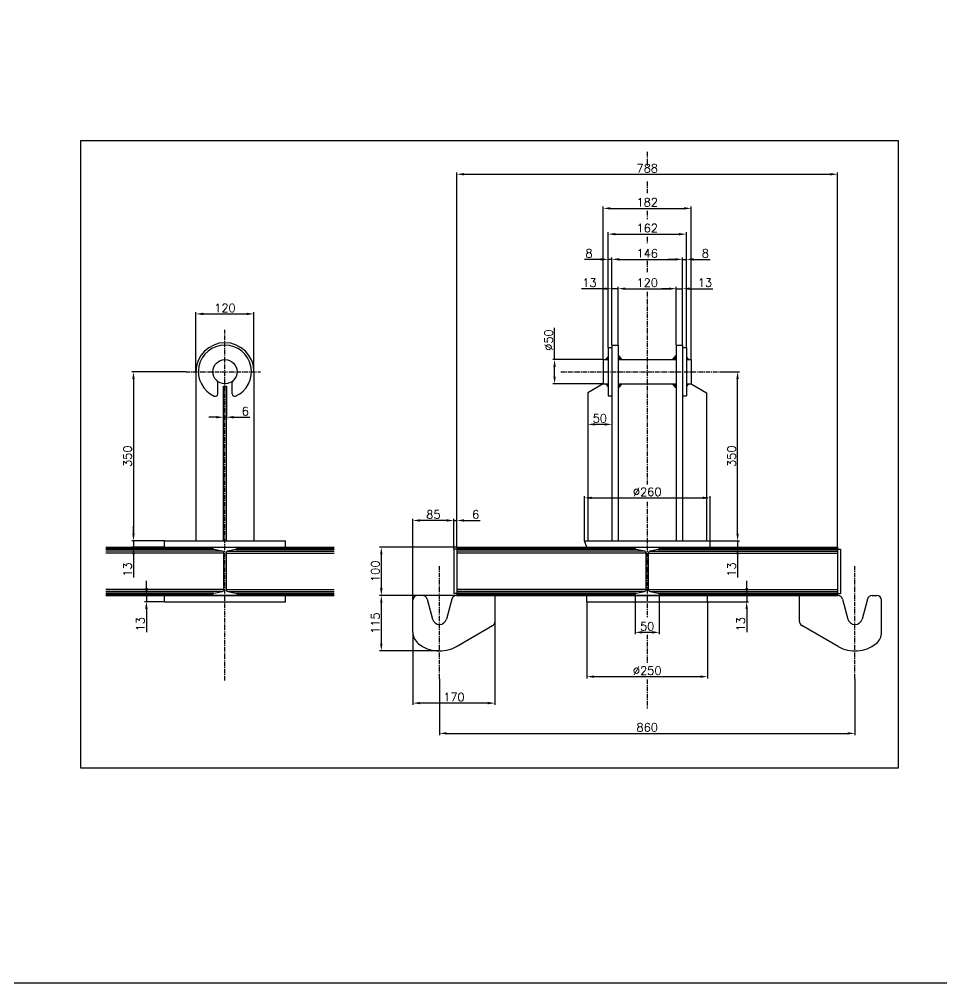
# Model space of a CAD drawing. Extents: x -13768 to 18086, y -10615 to 1188.
# Drawn here: x 2688 to 4598, y -7310 to -5316 of the extents above; entities that cross this region are included whole.
import ezdxf

# ---------------------------------------------------------------- set-up
doc = ezdxf.new("R2010")
doc.units = 0
doc.header["$LTSCALE"] = 7.5
doc.header["$MEASUREMENT"] = 0
doc.linetypes.add('CENTER', pattern=[2, 1.25, -0.25, 0.25, -0.25])
doc.layers.get('0').update_dxf_attribs({"linetype": 'CONTINUOUS'})
doc.layers.get('DEFPOINTS').update_dxf_attribs({"linetype": 'CONTINUOUS'})
for name, color, linetype in [('CL', 1, 'CENTER'), ('CO', 3, 'CONTINUOUS'), ('FI', 1, 'CONTINUOUS'), ('POS', 3, 'CONTINUOUS')]:
    doc.layers.add(name, color=color, linetype=linetype)
doc.styles.add('ROMANS', font='ROMANS.SHX')
doc.dimstyles.new('7con5', dxfattribs={"dimscale": 7.5, "dimtxt": 2.3, "dimasz": 2, "dimexe": 0.5, "dimexo": 0.0625, "dimgap": 0.5, "dimtad": 1, "dimdec": 4, "dimdsep": 46, "dimtxsty": 'ROMANS', "dimcen": -2, "dimclrt": 7, "dimadec": 0, "dimazin": 0, "dimtfac": 0.869565, "dimtdec": 4, "dimtmove": 0, "dimatfit": 3, "dimfxl": 1, "dimtolj": 1, "dimarcsym": 0})

# ---------------------------------------------------------------- blocks, each defined once
blk = doc.blocks.new('*D872')
at = {"layer": 'CO', "color": 0, "lineweight": -2}
for p, q in [((3673, -6562.5), (3673, -6734.9)), ((3503, -6585), (3503, -6734.9)), ((3658, -6731.2), (3518, -6731.2))]:
    blk.add_line(p, q, dxfattribs=at)
at = {"layer": 'CO', "color": 0}
for points in [[(3518, -6728.7), (3518, -6733.7), (3503, -6731.2)], [(3658, -6728.7), (3658, -6733.7), (3673, -6731.2)]]:
    blk.add_solid(points, dxfattribs=at)
at = {"layer": 'DEFPOINTS', "color": 0}
for p in [(3673, -6562), (3503, -6584.6), (3503, -6731.2)]:
    blk.add_point(p, dxfattribs=at)
at = {"layer": 'CO', "color": 7, "insert": (3588, -6718.8), "char_height": 17.25, "attachment_point": 5, "style": 'ROMANS'}
blk.add_mtext('\\A1;170', dxfattribs=at)
blk = doc.blocks.new('*D873')
at = {"layer": 'CO', "color": 0, "lineweight": -2}
for p, q in [((3573, -6353.2), (3558, -6353.2)), ((3588, -6411.9), (3588, -6349.5)), ((3588, -6353.2), (3594, -6353.2)), ((3594, -6407.9), (3594, -6349.5)), ((3609, -6353.2), (3642.2, -6353.2))]:
    blk.add_line(p, q, dxfattribs=at)
at = {"layer": 'CO', "color": 0}
for points in [[(3573, -6350.7), (3573, -6355.7), (3588, -6353.2)], [(3609, -6350.7), (3609, -6355.7), (3594, -6353.2)]]:
    blk.add_solid(points, dxfattribs=at)
at = {"layer": 'DEFPOINTS', "color": 0}
for p in [(3594, -6353.2), (3588, -6412.3), (3594, -6408.3)]:
    blk.add_point(p, dxfattribs=at)
at = {"layer": 'CO', "color": 7, "insert": (3633.1, -6340.8), "char_height": 17.25, "attachment_point": 5, "style": 'ROMANS'}
blk.add_mtext('\\A1;6', dxfattribs=at)
blk = doc.blocks.new('*D874')
at = {"layer": 'CO', "color": 0, "lineweight": -2}
for p, q in [((3503, -6517.9), (3503, -6349.5)), ((3573, -6353.2), (3518, -6353.2)), ((3588, -6411.9), (3588, -6349.5))]:
    blk.add_line(p, q, dxfattribs=at)
at = {"layer": 'CO', "color": 0}
for points in [[(3518, -6350.7), (3518, -6355.7), (3503, -6353.2)], [(3573, -6350.7), (3573, -6355.7), (3588, -6353.2)]]:
    blk.add_solid(points, dxfattribs=at)
at = {"layer": 'DEFPOINTS', "color": 0}
for p in [(3503, -6353.2), (3588, -6412.3), (3503, -6518.3)]:
    blk.add_point(p, dxfattribs=at)
at = {"layer": 'CO', "color": 7, "insert": (3545.5, -6340.8), "char_height": 17.25, "attachment_point": 5, "style": 'ROMANS'}
blk.add_mtext('\\A1;85', dxfattribs=at)
blk = doc.blocks.new('*D875')
at = {"layer": 'CO', "color": 0, "lineweight": -2}
for p, q in [((3593.6, -6408.3), (3433.9, -6408.3)), ((3437.7, -6423.3), (3437.7, -6493.3)), ((3592.8, -6508.3), (3433.9, -6508.3))]:
    blk.add_line(p, q, dxfattribs=at)
at = {"layer": 'CO', "color": 0}
for points in [[(3435.2, -6423.3), (3440.2, -6423.3), (3437.7, -6408.3)], [(3435.2, -6493.3), (3440.2, -6493.3), (3437.7, -6508.3)]]:
    blk.add_solid(points, dxfattribs=at)
at = {"layer": 'DEFPOINTS', "color": 0}
for p in [(3594, -6408.3), (3437.7, -6508.3), (3593.3, -6508.3)]:
    blk.add_point(p, dxfattribs=at)
at = {"layer": 'CO', "color": 7, "insert": (3425.3, -6458.3), "char_height": 17.25, "attachment_point": 5, "rotation": 90, "style": 'ROMANS'}
blk.add_mtext('\\A1;100', dxfattribs=at)
blk = doc.blocks.new('*D876')
at = {"layer": 'CO', "color": 0, "lineweight": -2}
for p, q in [((3512.6, -6508.3), (3433.9, -6508.3)), ((3437.7, -6523.3), (3437.7, -6608.3)), ((3557.6, -6623.3), (3433.9, -6623.3))]:
    blk.add_line(p, q, dxfattribs=at)
at = {"layer": 'CO', "color": 0}
for points in [[(3435.2, -6523.3), (3440.2, -6523.3), (3437.7, -6508.3)], [(3435.2, -6608.3), (3440.2, -6608.3), (3437.7, -6623.3)]]:
    blk.add_solid(points, dxfattribs=at)
at = {"layer": 'DEFPOINTS', "color": 0}
for p in [(3513, -6508.3), (3437.7, -6623.3), (3558, -6623.3)]:
    blk.add_point(p, dxfattribs=at)
at = {"layer": 'CO', "color": 7, "insert": (3425.3, -6565.8), "char_height": 17.25, "attachment_point": 5, "rotation": 90, "style": 'ROMANS'}
blk.add_mtext('\\A1;115', dxfattribs=at)
blk = doc.blocks.new('*D877')
at = {"layer": 'CO', "color": 0, "lineweight": -2}
for p, q in [((3928, -5989.9), (3928, -5869.7)), ((3943, -5873.5), (4033, -5873.5)), ((4048, -5989.9), (4048, -5869.7))]:
    blk.add_line(p, q, dxfattribs=at)
at = {"layer": 'CO', "color": 0}
for points in [[(3943, -5871), (3943, -5876), (3928, -5873.5)], [(4033, -5871), (4033, -5876), (4048, -5873.5)]]:
    blk.add_solid(points, dxfattribs=at)
at = {"layer": 'DEFPOINTS', "color": 0}
for p in [(4048, -5873.5), (3928, -5990.3), (4048, -5990.3)]:
    blk.add_point(p, dxfattribs=at)
at = {"layer": 'CO', "color": 7, "insert": (3988, -5861.1), "char_height": 17.25, "attachment_point": 5, "style": 'ROMANS'}
blk.add_mtext('\\A1;120', dxfattribs=at)
blk = doc.blocks.new('*D878')
at = {"layer": 'CO', "color": 0, "lineweight": -2}
for p, q in [((3900, -5873.5), (3852.1, -5873.5)), ((3915, -5989.9), (3915, -5869.7)), ((3928, -5873.5), (3915, -5873.5)), ((3928, -5989.9), (3928, -5869.7)), ((3943, -5873.5), (3958, -5873.5))]:
    blk.add_line(p, q, dxfattribs=at)
at = {"layer": 'CO', "color": 0}
for points in [[(3900, -5871), (3900, -5876), (3915, -5873.5)], [(3943, -5871), (3943, -5876), (3928, -5873.5)]]:
    blk.add_solid(points, dxfattribs=at)
at = {"layer": 'DEFPOINTS', "color": 0}
for p in [(3915, -5873.5), (3915, -5990.3), (3928, -5990.3)]:
    blk.add_point(p, dxfattribs=at)
at = {"layer": 'CO', "color": 7, "insert": (3868.6, -5861.1), "char_height": 17.25, "attachment_point": 5, "style": 'ROMANS'}
blk.add_mtext('\\A1;13', dxfattribs=at)
blk = doc.blocks.new('*D879')
at = {"layer": 'CO', "color": 0, "lineweight": -2}
for p, q in [((4033, -5873.5), (4018, -5873.5)), ((4048, -5989.9), (4048, -5869.7)), ((4048, -5873.5), (4061, -5873.5)), ((4061, -5989.9), (4061, -5869.7)), ((4076, -5873.5), (4124, -5873.5))]:
    blk.add_line(p, q, dxfattribs=at)
at = {"layer": 'CO', "color": 0}
for points in [[(4033, -5871), (4033, -5876), (4048, -5873.5)], [(4076, -5871), (4076, -5876), (4061, -5873.5)]]:
    blk.add_solid(points, dxfattribs=at)
at = {"layer": 'DEFPOINTS', "color": 0}
for p in [(4061, -5873.5), (4048, -5990.3), (4061, -5990.3)]:
    blk.add_point(p, dxfattribs=at)
at = {"layer": 'CO', "color": 7, "insert": (4107.5, -5861.1), "char_height": 17.25, "attachment_point": 5, "style": 'ROMANS'}
blk.add_mtext('\\A1;13', dxfattribs=at)
blk = doc.blocks.new('*D880')
at = {"layer": 'CO', "color": 0, "lineweight": -2}
for p, q in [((3915, -5989.9), (3915, -5809)), ((3930, -5812.8), (4046, -5812.8)), ((4061, -5989.9), (4061, -5809))]:
    blk.add_line(p, q, dxfattribs=at)
at = {"layer": 'CO', "color": 0}
for points in [[(3930, -5810.3), (3930, -5815.3), (3915, -5812.8)], [(4046, -5810.3), (4046, -5815.3), (4061, -5812.8)]]:
    blk.add_solid(points, dxfattribs=at)
at = {"layer": 'DEFPOINTS', "color": 0}
for p in [(4061, -5812.8), (3915, -5990.3), (4061, -5990.3)]:
    blk.add_point(p, dxfattribs=at)
at = {"layer": 'CO', "color": 7, "insert": (3988, -5800.4), "char_height": 17.25, "attachment_point": 5, "style": 'ROMANS'}
blk.add_mtext('\\A1;146', dxfattribs=at)
blk = doc.blocks.new('*D881')
at = {"layer": 'CO', "color": 0, "lineweight": -2}
for p, q in [((3892, -5812.8), (3858, -5812.8)), ((3907, -5994.9), (3907, -5809)), ((3915, -5812.8), (3907, -5812.8)), ((3915, -5989.9), (3915, -5809)), ((3930, -5812.8), (3945, -5812.8))]:
    blk.add_line(p, q, dxfattribs=at)
at = {"layer": 'CO', "color": 0}
for points in [[(3892, -5810.3), (3892, -5815.3), (3907, -5812.8)], [(3930, -5810.3), (3930, -5815.3), (3915, -5812.8)]]:
    blk.add_solid(points, dxfattribs=at)
at = {"layer": 'DEFPOINTS', "color": 0}
for p in [(3907, -5812.8), (3907, -5995.3), (3915, -5990.3)]:
    blk.add_point(p, dxfattribs=at)
at = {"layer": 'CO', "color": 7, "insert": (3867.5, -5800.4), "char_height": 17.25, "attachment_point": 5, "style": 'ROMANS'}
blk.add_mtext('\\A1;8', dxfattribs=at)
blk = doc.blocks.new('*D882')
at = {"layer": 'CO', "color": 0, "lineweight": -2}
for p, q in [((4046, -5812.8), (4031, -5812.8)), ((4061, -5989.9), (4061, -5809)), ((4061, -5812.8), (4069, -5812.8)), ((4069, -5994.9), (4069, -5809)), ((4084, -5812.8), (4118, -5812.8))]:
    blk.add_line(p, q, dxfattribs=at)
at = {"layer": 'CO', "color": 0}
for points in [[(4046, -5810.3), (4046, -5815.3), (4061, -5812.8)], [(4084, -5810.3), (4084, -5815.3), (4069, -5812.8)]]:
    blk.add_solid(points, dxfattribs=at)
at = {"layer": 'DEFPOINTS', "color": 0}
for p in [(4069, -5812.8), (4061, -5990.3), (4069, -5995.3)]:
    blk.add_point(p, dxfattribs=at)
at = {"layer": 'CO', "color": 7, "insert": (4108.5, -5800.4), "char_height": 17.25, "attachment_point": 5, "style": 'ROMANS'}
blk.add_mtext('\\A1;8', dxfattribs=at)
blk = doc.blocks.new('*D883')
at = {"layer": 'CO', "color": 0, "lineweight": -2}
for p, q in [((3907, -5994.9), (3907, -5756.8)), ((3922, -5760.6), (4054, -5760.6)), ((4069, -5994.9), (4069, -5756.8))]:
    blk.add_line(p, q, dxfattribs=at)
at = {"layer": 'CO', "color": 0}
for points in [[(3922, -5758.1), (3922, -5763.1), (3907, -5760.6)], [(4054, -5758.1), (4054, -5763.1), (4069, -5760.6)]]:
    blk.add_solid(points, dxfattribs=at)
at = {"layer": 'DEFPOINTS', "color": 0}
for p in [(4069, -5760.6), (3907, -5995.3), (4069, -5995.3)]:
    blk.add_point(p, dxfattribs=at)
at = {"layer": 'CO', "color": 7, "insert": (3988, -5748.2), "char_height": 17.25, "attachment_point": 5, "style": 'ROMANS'}
blk.add_mtext('\\A1;162', dxfattribs=at)
blk = doc.blocks.new('*D884')
at = {"layer": 'CO', "color": 0, "lineweight": -2}
for p, q in [((3897, -6019.9), (3897, -5703.4)), ((3912, -5707.2), (4064, -5707.2)), ((4079, -6019.9), (4079, -5703.4))]:
    blk.add_line(p, q, dxfattribs=at)
at = {"layer": 'CO', "color": 0}
for points in [[(3912, -5704.7), (3912, -5709.7), (3897, -5707.2)], [(4064, -5704.7), (4064, -5709.7), (4079, -5707.2)]]:
    blk.add_solid(points, dxfattribs=at)
at = {"layer": 'DEFPOINTS', "color": 0}
for p in [(4079, -5707.2), (3897, -6020.3), (4079, -6020.3)]:
    blk.add_point(p, dxfattribs=at)
at = {"layer": 'CO', "color": 7, "insert": (3988, -5694.8), "char_height": 17.25, "attachment_point": 5, "style": 'ROMANS'}
blk.add_mtext('\\A1;182', dxfattribs=at)
blk = doc.blocks.new('*D885')
at = {"layer": 'CO', "color": 0, "lineweight": -2}
for p, q in [((3858, -6394.9), (3858, -6302.7)), ((3873, -6306.4), (4103, -6306.4)), ((4118, -6394.9), (4118, -6302.7))]:
    blk.add_line(p, q, dxfattribs=at)
at = {"layer": 'CO', "color": 0}
for points in [[(3873, -6303.9), (3873, -6308.9), (3858, -6306.4)], [(4103, -6303.9), (4103, -6308.9), (4118, -6306.4)]]:
    blk.add_solid(points, dxfattribs=at)
at = {"layer": 'DEFPOINTS', "color": 0}
for p in [(4118, -6306.4), (3858, -6395.3), (4118, -6395.3)]:
    blk.add_point(p, dxfattribs=at)
at = {"layer": 'CO', "color": 7, "insert": (3988, -6294), "char_height": 17.25, "attachment_point": 5, "style": 'ROMANS'}
blk.add_mtext('\\A1;%%c260', dxfattribs=at)
blk = doc.blocks.new('*D886')
at = {"layer": 'CO', "color": 0, "lineweight": -2}
for p, q in [((3863, -6521.8), (3863, -6680.1)), ((4113, -6521.8), (4113, -6680.1)), ((3878, -6676.4), (4098, -6676.4))]:
    blk.add_line(p, q, dxfattribs=at)
at = {"layer": 'CO', "color": 0}
for points in [[(3878, -6673.9), (3878, -6678.9), (3863, -6676.4)], [(4098, -6673.9), (4098, -6678.9), (4113, -6676.4)]]:
    blk.add_solid(points, dxfattribs=at)
at = {"layer": 'DEFPOINTS', "color": 0}
for p in [(3863, -6521.3), (4113, -6521.3), (4113, -6676.4)]:
    blk.add_point(p, dxfattribs=at)
at = {"layer": 'CO', "color": 7, "insert": (3988, -6664), "char_height": 17.25, "attachment_point": 5, "style": 'ROMANS'}
blk.add_mtext('\\A1;%%c250', dxfattribs=at)
blk = doc.blocks.new('*D887')
at = {"layer": 'CO', "color": 0, "lineweight": -2}
for p, q in [((3963, -6508.8), (3963, -6588.4)), ((4013, -6508.8), (4013, -6588.4)), ((3978, -6584.7), (3998, -6584.7))]:
    blk.add_line(p, q, dxfattribs=at)
at = {"layer": 'CO', "color": 0}
for points in [[(3978, -6582.2), (3978, -6587.2), (3963, -6584.7)], [(3998, -6582.2), (3998, -6587.2), (4013, -6584.7)]]:
    blk.add_solid(points, dxfattribs=at)
at = {"layer": 'DEFPOINTS', "color": 0}
for p in [(3963, -6508.3), (4013, -6508.3), (4013, -6584.7)]:
    blk.add_point(p, dxfattribs=at)
at = {"layer": 'CO', "color": 7, "insert": (3988, -6572.3), "char_height": 17.25, "attachment_point": 5, "style": 'ROMANS'}
blk.add_mtext('\\A1;50', dxfattribs=at)
blk = doc.blocks.new('*D888')
at = {"layer": 'CO', "color": 0, "lineweight": -2}
for p, q in [((3594, -6407.9), (3594, -5632.8)), ((3609, -5636.6), (4367, -5636.6)), ((4382, -6407.9), (4382, -5632.8))]:
    blk.add_line(p, q, dxfattribs=at)
at = {"layer": 'CO', "color": 0}
for points in [[(3609, -5634.1), (3609, -5639.1), (3594, -5636.6)], [(4367, -5634.1), (4367, -5639.1), (4382, -5636.6)]]:
    blk.add_solid(points, dxfattribs=at)
at = {"layer": 'DEFPOINTS', "color": 0}
for p in [(4382, -5636.6), (3594, -6408.3), (4382, -6408.3)]:
    blk.add_point(p, dxfattribs=at)
at = {"layer": 'CO', "color": 7, "insert": (3988, -5624.2), "char_height": 17.25, "attachment_point": 5, "style": 'ROMANS'}
blk.add_mtext('\\A1;788', dxfattribs=at)
blk = doc.blocks.new('*D889')
at = {"layer": 'CO', "color": 0, "lineweight": -2}
for p, q in [((4175, -6380.3), (4175, -6365.3)), ((4118.5, -6395.3), (4178.8, -6395.3)), ((4175, -6395.3), (4175, -6408.3)), ((4118.5, -6408.3), (4178.8, -6408.3)), ((4175, -6423.3), (4175, -6471.3))]:
    blk.add_line(p, q, dxfattribs=at)
at = {"layer": 'CO', "color": 0}
for points in [[(4172.5, -6380.3), (4177.5, -6380.3), (4175, -6395.3)], [(4172.5, -6423.3), (4177.5, -6423.3), (4175, -6408.3)]]:
    blk.add_solid(points, dxfattribs=at)
at = {"layer": 'DEFPOINTS', "color": 0}
for p in [(4118, -6395.3), (4118, -6408.3), (4175, -6408.3)]:
    blk.add_point(p, dxfattribs=at)
at = {"layer": 'CO', "color": 7, "insert": (4162.6, -6454.8), "char_height": 17.25, "attachment_point": 5, "rotation": 90, "style": 'ROMANS'}
blk.add_mtext('\\A1;13', dxfattribs=at)
blk = doc.blocks.new('*D890')
at = {"layer": 'CO', "color": 0, "lineweight": -2}
for p, q in [((4139.1, -6045.3), (4178.8, -6045.3)), ((4175, -6380.3), (4175, -6060.3)), ((4118.5, -6395.3), (4178.8, -6395.3))]:
    blk.add_line(p, q, dxfattribs=at)
at = {"layer": 'CO', "color": 0}
for points in [[(4172.5, -6060.3), (4177.5, -6060.3), (4175, -6045.3)], [(4172.5, -6380.3), (4177.5, -6380.3), (4175, -6395.3)]]:
    blk.add_solid(points, dxfattribs=at)
at = {"layer": 'DEFPOINTS', "color": 0}
for p in [(4138.6, -6045.3), (4175, -6045.3), (4118, -6395.3)]:
    blk.add_point(p, dxfattribs=at)
at = {"layer": 'CO', "color": 7, "insert": (4162.6, -6220.3), "char_height": 17.25, "attachment_point": 5, "rotation": 90, "style": 'ROMANS'}
blk.add_mtext('\\A1;350', dxfattribs=at)
blk = doc.blocks.new('*D891')
at = {"layer": 'CO', "color": 0, "lineweight": -2}
for p, q in [((3796.3, -6020.3), (3796.3, -5954.3)), ((3896.6, -6020.3), (3792.6, -6020.3)), ((3796.3, -6055.3), (3796.3, -6035.3)), ((3896.6, -6070.3), (3792.6, -6070.3))]:
    blk.add_line(p, q, dxfattribs=at)
at = {"layer": 'CO', "color": 0}
for points in [[(3793.8, -6035.3), (3798.8, -6035.3), (3796.3, -6020.3)], [(3793.8, -6055.3), (3798.8, -6055.3), (3796.3, -6070.3)]]:
    blk.add_solid(points, dxfattribs=at)
at = {"layer": 'DEFPOINTS', "color": 0}
for p in [(3796.3, -6020.3), (3897, -6020.3), (3897, -6070.3)]:
    blk.add_point(p, dxfattribs=at)
at = {"layer": 'CO', "color": 7, "insert": (3783.9, -5979.8), "char_height": 17.25, "attachment_point": 5, "rotation": 90, "style": 'ROMANS'}
blk.add_mtext('\\A1;%%c50', dxfattribs=at)
blk = doc.blocks.new('*D892')
at = {"layer": 'CO', "color": 0, "lineweight": -2}
for p, q in [((4193.9, -6493.3), (4193.9, -6478.3)), ((4113.5, -6508.3), (4197.7, -6508.3)), ((4193.9, -6508.3), (4193.9, -6521.3)), ((4113.5, -6521.3), (4197.7, -6521.3)), ((4193.9, -6536.3), (4193.9, -6584.3))]:
    blk.add_line(p, q, dxfattribs=at)
at = {"layer": 'CO', "color": 0}
for points in [[(4191.4, -6493.3), (4196.4, -6493.3), (4193.9, -6508.3)], [(4191.4, -6536.3), (4196.4, -6536.3), (4193.9, -6521.3)]]:
    blk.add_solid(points, dxfattribs=at)
at = {"layer": 'DEFPOINTS', "color": 0}
for p in [(4113, -6508.3), (4113, -6521.3), (4193.9, -6521.3)]:
    blk.add_point(p, dxfattribs=at)
at = {"layer": 'CO', "color": 7, "insert": (4181.6, -6567.8), "char_height": 17.25, "attachment_point": 5, "rotation": 90, "style": 'ROMANS'}
blk.add_mtext('\\A1;13', dxfattribs=at)
blk = doc.blocks.new('*D904')
at = {"layer": 'CO', "color": 0, "lineweight": -2}
for p, q in [((3054.1, -6044.9), (3054.1, -5921.9)), ((3174.1, -6044.9), (3174.1, -5921.9)), ((3069.1, -5925.7), (3159.1, -5925.7))]:
    blk.add_line(p, q, dxfattribs=at)
at = {"layer": 'CO', "color": 0}
for points in [[(3069.1, -5923.2), (3069.1, -5928.2), (3054.1, -5925.7)], [(3159.1, -5923.2), (3159.1, -5928.2), (3174.1, -5925.7)]]:
    blk.add_solid(points, dxfattribs=at)
at = {"layer": 'DEFPOINTS', "color": 0}
for p in [(3174.1, -5925.7), (3054.1, -6045.3), (3174.1, -6045.3)]:
    blk.add_point(p, dxfattribs=at)
at = {"layer": 'CO', "color": 7, "insert": (3114.1, -5913.3), "char_height": 17.25, "attachment_point": 5, "style": 'ROMANS'}
blk.add_mtext('\\A1;120', dxfattribs=at)
blk = doc.blocks.new('*D905')
at = {"layer": 'CO', "color": 0, "lineweight": -2}
for p, q in [((3032.4, -6045.3), (2921.1, -6045.3)), ((2924.8, -6060.3), (2924.8, -6380.3)), ((2988.7, -6395.3), (2921.1, -6395.3))]:
    blk.add_line(p, q, dxfattribs=at)
at = {"layer": 'CO', "color": 0}
for points in [[(2922.3, -6060.3), (2927.3, -6060.3), (2924.8, -6045.3)], [(2922.3, -6380.3), (2927.3, -6380.3), (2924.8, -6395.3)]]:
    blk.add_solid(points, dxfattribs=at)
at = {"layer": 'DEFPOINTS', "color": 0}
for p in [(3032.8, -6045.3), (2924.8, -6395.3), (2989.1, -6395.3)]:
    blk.add_point(p, dxfattribs=at)
at = {"layer": 'CO', "color": 7, "insert": (2912.5, -6220.3), "char_height": 17.25, "attachment_point": 5, "rotation": 90, "style": 'ROMANS'}
blk.add_mtext('\\A1;350', dxfattribs=at)
blk = doc.blocks.new('*D906')
at = {"layer": 'CO', "color": 0, "lineweight": -2}
for p, q in [((2924.8, -6380.3), (2924.8, -6365.3)), ((2988.7, -6395.3), (2921.1, -6395.3)), ((2924.8, -6395.3), (2924.8, -6408.3)), ((2988.7, -6408.3), (2921.1, -6408.3)), ((2924.8, -6423.3), (2924.8, -6471.3))]:
    blk.add_line(p, q, dxfattribs=at)
at = {"layer": 'CO', "color": 0}
for points in [[(2922.3, -6380.3), (2927.3, -6380.3), (2924.8, -6395.3)], [(2922.3, -6423.3), (2927.3, -6423.3), (2924.8, -6408.3)]]:
    blk.add_solid(points, dxfattribs=at)
at = {"layer": 'DEFPOINTS', "color": 0}
for p in [(2989.1, -6395.3), (2924.8, -6408.3), (2989.1, -6408.3)]:
    blk.add_point(p, dxfattribs=at)
at = {"layer": 'CO', "color": 7, "insert": (2912.5, -6454.8), "char_height": 17.25, "attachment_point": 5, "rotation": 90, "style": 'ROMANS'}
blk.add_mtext('\\A1;13', dxfattribs=at)
blk = doc.blocks.new('*D907')
at = {"layer": 'CO', "color": 0, "lineweight": -2}
for p, q in [((2951.5, -6493.3), (2951.5, -6478.3)), ((2988.7, -6508.3), (2947.7, -6508.3)), ((2951.5, -6508.3), (2951.5, -6521.3)), ((2988.7, -6521.3), (2947.7, -6521.3)), ((2951.5, -6536.3), (2951.5, -6584.3))]:
    blk.add_line(p, q, dxfattribs=at)
at = {"layer": 'CO', "color": 0}
for points in [[(2949, -6493.3), (2954, -6493.3), (2951.5, -6508.3)], [(2949, -6536.3), (2954, -6536.3), (2951.5, -6521.3)]]:
    blk.add_solid(points, dxfattribs=at)
at = {"layer": 'DEFPOINTS', "color": 0}
for p in [(2989.1, -6508.3), (2951.5, -6521.3), (2989.1, -6521.3)]:
    blk.add_point(p, dxfattribs=at)
at = {"layer": 'CO', "color": 7, "insert": (2939.1, -6567.8), "char_height": 17.25, "attachment_point": 5, "rotation": 90, "style": 'ROMANS'}
blk.add_mtext('\\A1;13', dxfattribs=at)
blk = doc.blocks.new('*D908')
at = {"layer": 'CO', "color": 0, "lineweight": -2}
for p, q in [((3111.1, -6075.8), (3111.1, -6143.2)), ((3117.1, -6075.8), (3117.1, -6143.2)), ((3096.1, -6139.5), (3081.1, -6139.5)), ((3111.1, -6139.5), (3117.1, -6139.5)), ((3132.1, -6139.5), (3165.3, -6139.5))]:
    blk.add_line(p, q, dxfattribs=at)
at = {"layer": 'CO', "color": 0}
for points in [[(3096.1, -6137), (3096.1, -6142), (3111.1, -6139.5)], [(3132.1, -6137), (3132.1, -6142), (3117.1, -6139.5)]]:
    blk.add_solid(points, dxfattribs=at)
at = {"layer": 'DEFPOINTS', "color": 0}
for p in [(3111.1, -6075.3), (3117.1, -6075.3), (3117.1, -6139.5)]:
    blk.add_point(p, dxfattribs=at)
at = {"layer": 'CO', "color": 7, "insert": (3156.2, -6127.1), "char_height": 17.25, "attachment_point": 5, "style": 'ROMANS'}
blk.add_mtext('\\A1;6', dxfattribs=at)
blk = doc.blocks.new('*D909')
at = {"layer": 'CO', "color": 0, "lineweight": -2}
for p, q in [((3865, -6089.3), (3865, -6158)), ((3915, -6095.8), (3915, -6158)), ((3900, -6154.3), (3880, -6154.3))]:
    blk.add_line(p, q, dxfattribs=at)
at = {"layer": 'CO', "color": 0}
for points in [[(3880, -6151.8), (3880, -6156.8), (3865, -6154.3)], [(3900, -6151.8), (3900, -6156.8), (3915, -6154.3)]]:
    blk.add_solid(points, dxfattribs=at)
at = {"layer": 'DEFPOINTS', "color": 0}
for p in [(3865, -6088.8), (3915, -6095.3), (3865, -6154.3)]:
    blk.add_point(p, dxfattribs=at)
at = {"layer": 'CO', "color": 7, "insert": (3890, -6141.9), "char_height": 17.25, "attachment_point": 5, "style": 'ROMANS'}
blk.add_mtext('\\A1;50', dxfattribs=at)
blk = doc.blocks.new('*D938')
at = {"layer": 'CO', "color": 0, "lineweight": -2}
for p, q in [((3558, -6681.2), (3558, -6797.6)), ((4418, -6681.2), (4418, -6797.6)), ((3573, -6793.8), (4403, -6793.8))]:
    blk.add_line(p, q, dxfattribs=at)
at = {"layer": 'CO', "color": 0}
for points in [[(3573, -6791.3), (3573, -6796.3), (3558, -6793.8)], [(4403, -6791.3), (4403, -6796.3), (4418, -6793.8)]]:
    blk.add_solid(points, dxfattribs=at)
at = {"layer": 'DEFPOINTS', "color": 0}
for p in [(3558, -6680.8), (4418, -6680.8), (4418, -6793.8)]:
    blk.add_point(p, dxfattribs=at)
at = {"layer": 'CO', "color": 7, "insert": (3988, -6781.5), "char_height": 17.25, "attachment_point": 5, "style": 'ROMANS'}
blk.add_mtext('\\A1;860', dxfattribs=at)

msp = doc.modelspace()

# ---------------------------------------------------------------- linework, layer by layer
for p, q in [((3907.04616, -5995.32854), (3915.04616, -5995.32854)), ((3907.04616, -5995.32854), (3907.04616, -6095.32854)), ((3915.04616, -5990.32854), (3915.04616, -6395.32854)), ((3915.04616, -5990.32854), (3928.04616, -5990.32854)), ((3928.04616, -5990.32854), (3928.04616, -6395.32854)), ((4048.04616, -5990.32854), (4048.04616, -6395.32854)), ((4048.04616, -5990.32854), (4061.04616, -5990.32854)), ((4061.04616, -5990.32854), (4061.04616, -6395.32854)), ((4061.04616, -5995.32854), (4069.04616, -5995.32854)), ((4069.04616, -5995.32854), (4069.04616, -6095.32854)), ((3897.04616, -6020.32854), (3907.04616, -6020.32854)), ((3897.04616, -6020.32854), (3897.04616, -6070.32854)), ((3928.04616, -6020.32854), (4048.04616, -6020.32854)), ((4069.04616, -6020.32854), (4079.04616, -6020.32854)), ((4079.04616, -6020.32854), (4079.04616, -6070.32854)), ((3054.13179, -6045.32854), (3054.13179, -6395.32854)), ((3174.13179, -6045.32854), (3174.13179, -6395.32854)), ((3099.13179, -6091.15429), (3099.13179, -6067.68922)), ((3111.13179, -6395.32854), (3111.13179, -6075.32854)), ((3111.13179, -6075.32854), (3117.13179, -6075.32854)), ((3117.13179, -6395.32854), (3117.13179, -6075.32854)), ((3129.13179, -6091.15429), (3129.13179, -6067.68922)), ((3897.04616, -6070.32854), (3865.04616, -6088.80374)), ((3897.04616, -6070.32854), (3907.04616, -6070.32854)), ((3928.04616, -6070.32854), (4048.04616, -6070.32854)), ((4069.04616, -6070.32854), (4079.04616, -6070.32854)), ((4079.04616, -6070.32854), (4111.04616, -6088.80374)), ((3865.04616, -6088.80374), (3865.04616, -6395.32854)), ((3907.04616, -6095.32854), (3915.04616, -6095.32854)), ((4061.04616, -6095.32854), (4069.04616, -6095.32854)), ((4111.04616, -6088.80374), (4111.04616, -6395.32854)), ((2989.13179, -6395.32854), (3239.13179, -6395.32854)), ((2989.13179, -6408.32854), (2989.13179, -6395.32854)), ((3239.13179, -6408.32854), (3239.13179, -6395.32854)), ((3858.04616, -6395.32854), (4118.04616, -6395.32854)), ((3863.04616, -6408.32854), (3858.04616, -6395.32854)), ((4118.04616, -6408.32854), (4118.04616, -6395.32854)), ((2867.50945, -6408.32854), (3340.3751, -6408.32854)), ((3091.31734, -6413.1266), (2867.50945, -6413.1266)), ((3136.94623, -6413.1266), (3340.3751, -6413.1266)), ((3588.04616, -6412.32854), (3588.04616, -6504.32854)), ((3594.04616, -6412.32854), (3588.04616, -6412.32854)), ((3594.04616, -6408.32854), (4382.04616, -6408.32854)), ((3594.04616, -6408.32854), (3594.04616, -6508.32854)), ((3594.04616, -6408.32854), (3594.04616, -6508.32854)), ((3965.23172, -6413.1266), (3594.04616, -6413.1266)), ((4010.86061, -6413.1266), (4382.04616, -6413.1266)), ((4382.04616, -6408.32854), (4382.04616, -6508.32854)), ((4382.04616, -6408.32854), (4382.04616, -6508.32854)), ((4382.04616, -6412.32854), (4388.04616, -6412.32854)), ((4388.04616, -6412.32854), (4388.04616, -6504.32854)), ((3091.31734, -6503.53048), (2867.50945, -6503.53048)), ((2867.50945, -6508.32854), (3340.34434, -6508.32854)), ((2989.13179, -6521.32854), (2989.13179, -6508.32854)), ((3136.94623, -6503.53048), (3340.3751, -6503.53048)), ((3239.13179, -6521.32854), (3239.13179, -6508.32854)), ((3503.04616, -6584.55353), (3503.04616, -6518.32854)), ((3522.78603, -6508.32854), (3513.04616, -6508.32854)), ((3532.44529, -6515.74035), (3543.55727, -6557.21082)), ((3583.64703, -6515.74035), (3572.53505, -6557.21082)), ((3594.04616, -6504.32854), (3588.04616, -6504.32854)), ((3593.30629, -6508.32854), (4382.78603, -6508.32854)), ((3965.23172, -6503.53048), (3594.04616, -6503.53048)), ((3673.04616, -6561.98879), (3673.04616, -6508.32854)), ((3863.04616, -6521.32854), (3863.04616, -6508.32854)), ((4010.86061, -6503.53048), (4382.04616, -6503.53048)), ((4113.04616, -6521.32854), (4113.04616, -6508.32854)), ((4303.04616, -6561.98879), (4303.04616, -6508.32854)), ((4382.04616, -6504.32854), (4388.04616, -6504.32854)), ((4392.44529, -6515.74035), (4403.55727, -6557.21082)), ((4443.64703, -6515.74035), (4432.53505, -6557.21082)), ((4453.30629, -6508.32854), (4463.04616, -6508.32854)), ((4473.04616, -6584.55353), (4473.04616, -6518.32854)), ((2989.13179, -6521.32854), (3239.13179, -6521.32854)), ((3863.04616, -6521.32854), (4113.04616, -6521.32854)), ((3593.04616, -6613.95031), (3668.04616, -6570.64904)), ((4383.04616, -6613.95031), (4308.04616, -6570.64904))]:
    msp.add_line(p, q)
for points in [[(3089.13179, -6508.32854), (3089.13179, -6506.18101, -0.3591153767), (3091.31734, -6503.53048), (3108.2392, -6500.2461, 0.3591153767), (3111.88179, -6495.82854), (3111.88179, -6420.82854, 0.3591153767), (3108.2392, -6416.41097), (3091.31734, -6413.1266, -0.3591153767), (3089.13179, -6410.47606), (3089.13179, -6408.32854), (3139.13179, -6408.32854), (3139.13179, -6410.47606, -0.3591153767), (3136.94623, -6413.1266), (3120.02438, -6416.41097, 0.3591153767), (3116.38179, -6420.82854), (3116.38179, -6495.82854, 0.3591153767), (3120.02438, -6500.2461), (3136.94623, -6503.53048, -0.3591153767), (3139.13179, -6506.18101), (3139.13179, -6508.32854)], [(3963.04616, -6508.32854), (3963.04616, -6506.18101, -0.3591153767), (3965.23172, -6503.53048), (3982.15357, -6500.2461, 0.3591153767), (3985.79616, -6495.82854), (3985.79616, -6420.82854, 0.3591153767), (3982.15357, -6416.41097), (3965.23172, -6413.1266, -0.3591153767), (3963.04616, -6410.47606), (3963.04616, -6408.32854), (4013.04616, -6408.32854), (4013.04616, -6410.47606, -0.3591153767), (4010.86061, -6413.1266), (3993.93875, -6416.41097, 0.3591153767), (3990.29616, -6420.82854), (3990.29616, -6495.82854, 0.3591153767), (3993.93875, -6500.2461), (4010.86061, -6503.53048, -0.3591153767), (4013.04616, -6506.18101), (4013.04616, -6508.32854)]]:
    msp.add_lwpolyline(points, format="xyb", close=True)
msp.add_circle((3114.13179, -6045.32854), 25)
for centre, radius, start, end in [((3114.13179, -6045.32854), 60, 0, 180), ((3114.13179, -6045.32854), 55, 293.57817848, 246.42182152), ((3094.13179, -6067.68922), 5, 0, 48.1896851), ((3134.13179, -6067.68922), 5, 131.8103149, 180), ((3094.13179, -6091.15429), 5, 246.42182152, 0), ((3134.13179, -6091.15429), 5, 180, 293.57817848), ((3513.04616, -6518.32854), 10, 90, 180), ((3522.78603, -6518.32854), 10, 15, 90), ((3593.30629, -6518.32854), 10, 90, 165), ((4382.78603, -6518.32854), 10, 15, 90), ((4453.30629, -6518.32854), 10, 90, 165), ((4463.04616, -6518.32854), 10, 0, 90), ((3558.04616, -6553.32854), 15, 195, 345), ((4418.04616, -6553.32854), 15, 195, 345), ((3663.04616, -6561.98879), 10, 300, 0), ((4313.04616, -6561.98879), 10, 180, 240), ((3533.04616, -6584.55353), 30, 180, 231.31781255), ((4443.04616, -6584.55353), 30, 308.68218745, 0), ((3558.04616, -6553.32854), 70, 231.31781255, 300), ((4418.04616, -6553.32854), 70, 240, 308.68218745)]:
    msp.add_arc(centre, radius, start, end)
at = {"layer": 'CL'}
for p, q in [((3988.04616, -5590.37706), (3988.04616, -5620.20001)), ((3988.04616, -5651.71518), (3988.04616, -5676.95934)), ((3988.04616, -5712.6503), (3988.04616, -5729.67214)), ((3988.04616, -5766.46127), (3988.04616, -5781.28675)), ((3988.04616, -5815.87952), (3988.04616, -5838.94137)), ((3988.04616, -5880.12324), (3988.04616, -6278.67079)), ((3114.13179, -6684.57818), (3114.13179, -5958.617)), ((3032.84927, -6045.32854), (3187.57776, -6045.32854)), ((3809.25009, -6045.32854), (4138.60268, -6045.32854)), ((3988.04616, -6314.93612), (3988.04616, -6554.46071)), ((3558.04616, -6680.76546), (3558.04616, -6448.1081)), ((4418.04616, -6680.76546), (4418.04616, -6448.1081)), ((3988.04616, -6589.81868), (3988.04616, -6649.46185)), ((3988.04616, -6681.9983), (3988.04616, -6742.07856))]:
    msp.add_line(p, q, dxfattribs=at)
at = {"layer": 'CO'}
for points in [[(4877.8552, -2920.03003), (779.34992, -2920.03003), (779.34992, -7309.92173), (4877.8552, -7309.92173)], [(4507.50832, -6866.00009), (2816.00578, -6866.00009), (2816.00578, -5566.5402), (4507.50832, -5566.5402)]]:
    msp.add_lwpolyline(points, close=True, dxfattribs=at)
at = {"layer": 'FI'}
for p, q in [((3089.13179, -6410.47606), (2867.50945, -6410.47606)), ((3108.2392, -6416.41097), (2867.50945, -6416.41097)), ((3111.88179, -6420.82854), (2867.50945, -6420.82854)), ((3116.38179, -6420.82854), (3340.3751, -6420.82854)), ((3120.02438, -6416.41097), (3340.3751, -6416.41097)), ((3139.13179, -6410.47606), (3340.3751, -6410.47606)), ((3963.04616, -6410.47606), (3594.04616, -6410.47606)), ((3982.15357, -6416.41097), (3594.04616, -6416.41097)), ((3985.79616, -6420.82854), (3594.04616, -6420.82854)), ((3990.29616, -6420.82854), (4382.04616, -6420.82854)), ((3993.93875, -6416.41097), (4382.04616, -6416.41097)), ((4013.04616, -6410.47606), (4382.04616, -6410.47606)), ((3111.88179, -6495.82854), (2867.50945, -6495.82854)), ((3108.2392, -6500.2461), (2867.50945, -6500.2461)), ((3116.38179, -6495.82854), (3340.3751, -6495.82854)), ((3120.02438, -6500.2461), (3340.3751, -6500.2461)), ((3985.79616, -6495.82854), (3594.04616, -6495.82854)), ((3982.15357, -6500.2461), (3594.04616, -6500.2461)), ((3990.29616, -6495.82854), (4382.04616, -6495.82854)), ((3993.93875, -6500.2461), (4382.04616, -6500.2461)), ((3089.13179, -6506.18101), (2867.50945, -6506.18101)), ((3139.13179, -6506.18101), (3340.3751, -6506.18101)), ((3963.04616, -6506.18101), (3594.04616, -6506.18101)), ((4013.04616, -6506.18101), (4382.04616, -6506.18101))]:
    msp.add_line(p, q, dxfattribs=at)
at = {"layer": 'POS'}
for points in [[(3907.04616, -6020.32854), (3900.22541, -6020.32854), (3907.04616, -6012.3523)], [(3928.04616, -6020.32854), (3937.7901, -6020.32854), (3928.04616, -6008.93391)], [(4048.04616, -6020.32854), (4038.30222, -6020.32854), (4048.04616, -6008.93391)], [(4069.04616, -6020.32854), (4075.86692, -6020.32854), (4069.04616, -6012.3523)], [(3907.04616, -6070.32854), (3900.22541, -6070.32854), (3907.04616, -6078.30478)], [(3928.04616, -6070.32854), (3937.7901, -6070.32854), (3928.04616, -6081.72316)], [(4048.04616, -6070.32854), (4038.30222, -6070.32854), (4048.04616, -6081.72316)], [(4069.04616, -6070.32854), (4075.86692, -6070.32854), (4069.04616, -6078.30478)]]:
    msp.add_solid(points, dxfattribs=at)

# ---------------------------------------------------------------- dimensions: what is measured, and where the dimension line sits
at = {"layer": 'CO'}
dim = msp.add_linear_dim(base=(4382.04616, -5636.57906), p1=(3594.04616, -6408.32854), p2=(4382.04616, -6408.32854), dimstyle='7con5', dxfattribs=at)
dim.commit()
dim.dimension.update_dxf_attribs({"geometry": '*D888', "text_midpoint": (3988.04616, -5636.57906), "dimtype": 160})
for base, p1, p2, picture, middle in [((4079.04616, -5707.15938), (3897.04616, -6020.32854), (4079.04616, -6020.32854), '*D884', (3988.04616, -5694.78438)), ((4069.04616, -5760.59405), (3907.04616, -5995.32854), (4069.04616, -5995.32854), '*D883', (3988.04616, -5748.21905)), ((3907.04616, -5812.75775), (3915.04616, -5990.32854), (3907.04616, -5995.32854), '*D881', (3867.54616, -5800.38275)), ((4061.04616, -5812.75775), (3915.04616, -5990.32854), (4061.04616, -5990.32854), '*D880', (3988.04616, -5800.38275)), ((4069.04616, -5812.75775), (4061.04616, -5990.32854), (4069.04616, -5995.32854), '*D882', (4108.54616, -5800.38275)), ((3915.04616, -5873.4548), (3928.04616, -5990.32854), (3915.04616, -5990.32854), '*D878', (3868.56402, -5861.0798)), ((4048.04616, -5873.4548), (3928.04616, -5990.32854), (4048.04616, -5990.32854), '*D877', (3988.04616, -5861.0798)), ((4061.04616, -5873.4548), (4048.04616, -5990.32854), (4061.04616, -5990.32854), '*D879', (4107.5283, -5861.0798)), ((3174.13179, -5925.67456), (3054.13179, -6045.32854), (3174.13179, -6045.32854), '*D904', (3114.13179, -5913.29956)), ((3117.13179, -6139.48023), (3111.13179, -6075.32854), (3117.13179, -6075.32854), '*D908', (3156.22107, -6127.10523)), ((3865.04616, -6154.26238), (3915.04616, -6095.32854), (3865.04616, -6088.80374), '*D909', (3890.04616, -6141.88738)), ((3503.04616, -6353.20693), (3588.04616, -6412.32854), (3503.04616, -6518.32854), '*D874', (3545.54616, -6340.83193)), ((3594.04616, -6353.20693), (3588.04616, -6412.32854), (3594.04616, -6408.32854), '*D873', (3633.13545, -6340.83193)), ((4013.04616, -6584.68119), (3963.04616, -6508.32854), (4013.04616, -6508.32854), '*D887', (3988.04616, -6572.30619)), ((3503.04616, -6731.19651), (3673.04616, -6561.98879), (3503.04616, -6584.55353), '*D872', (3588.04616, -6718.82151)), ((4418.04616, -6793.82716), (3558.04616, -6680.76546), (4418.04616, -6680.76546), '*D938', (3988.04616, -6781.45216))]:
    dim = msp.add_linear_dim(base=base, p1=p1, p2=p2, dimstyle='7con5', dxfattribs=at)
    dim.commit()
    dim.dimension.update_dxf_attribs({"geometry": picture, "text_midpoint": middle})
dim = msp.add_linear_dim(base=(3796.32148, -6020.32854), p1=(3897.04616, -6070.32854), p2=(3897.04616, -6020.32854), angle=90, text='%%c<>', dimstyle='7con5', dxfattribs=at)
dim.commit()
dim.dimension.update_dxf_attribs({"geometry": '*D891', "text_midpoint": (3783.94648, -5979.81068)})
for base, p1, p2, picture, middle in [((2924.83266, -6395.32854), (3032.84927, -6045.32854), (2989.13179, -6395.32854), '*D905', (2912.45766, -6220.32854)), ((4175.02314, -6045.32854), (4118.04616, -6395.32854), (4138.60268, -6045.32854), '*D890', (4162.64814, -6220.32854)), ((2924.83266, -6408.32854), (2989.13179, -6395.32854), (2989.13179, -6408.32854), '*D906', (2912.45766, -6454.81068)), ((4175.02314, -6408.32854), (4118.04616, -6395.32854), (4118.04616, -6408.32854), '*D889', (4162.64814, -6454.81068)), ((3437.65667, -6508.32854), (3594.04616, -6408.32854), (3593.30629, -6508.32854), '*D875', (3425.28167, -6458.32854)), ((2951.48298, -6521.32854), (2989.13179, -6508.32854), (2989.13179, -6521.32854), '*D907', (2939.10798, -6567.81068)), ((4193.94341, -6521.32854), (4113.04616, -6508.32854), (4113.04616, -6521.32854), '*D892', (4181.56841, -6567.81068)), ((3437.65667, -6623.32854), (3513.04616, -6508.32854), (3558.04616, -6623.32854), '*D876', (3425.28167, -6565.82854))]:
    dim = msp.add_linear_dim(base=base, p1=p1, p2=p2, angle=90, dimstyle='7con5', dxfattribs=at)
    dim.commit()
    dim.dimension.update_dxf_attribs({"geometry": picture, "text_midpoint": middle})
for base, p1, p2, picture, middle in [((4118.04616, -6306.4219), (3858.04616, -6395.32854), (4118.04616, -6395.32854), '*D885', (3988.04616, -6294.0469)), ((4113.04616, -6676.36207), (3863.04616, -6521.32854), (4113.04616, -6521.32854), '*D886', (3988.04616, -6663.98707))]:
    dim = msp.add_linear_dim(base=base, p1=p1, p2=p2, text='%%c<>', dimstyle='7con5', dxfattribs=at)
    dim.commit()
    dim.dimension.update_dxf_attribs({"geometry": picture, "text_midpoint": middle})

doc.saveas('drawing.dxf')
